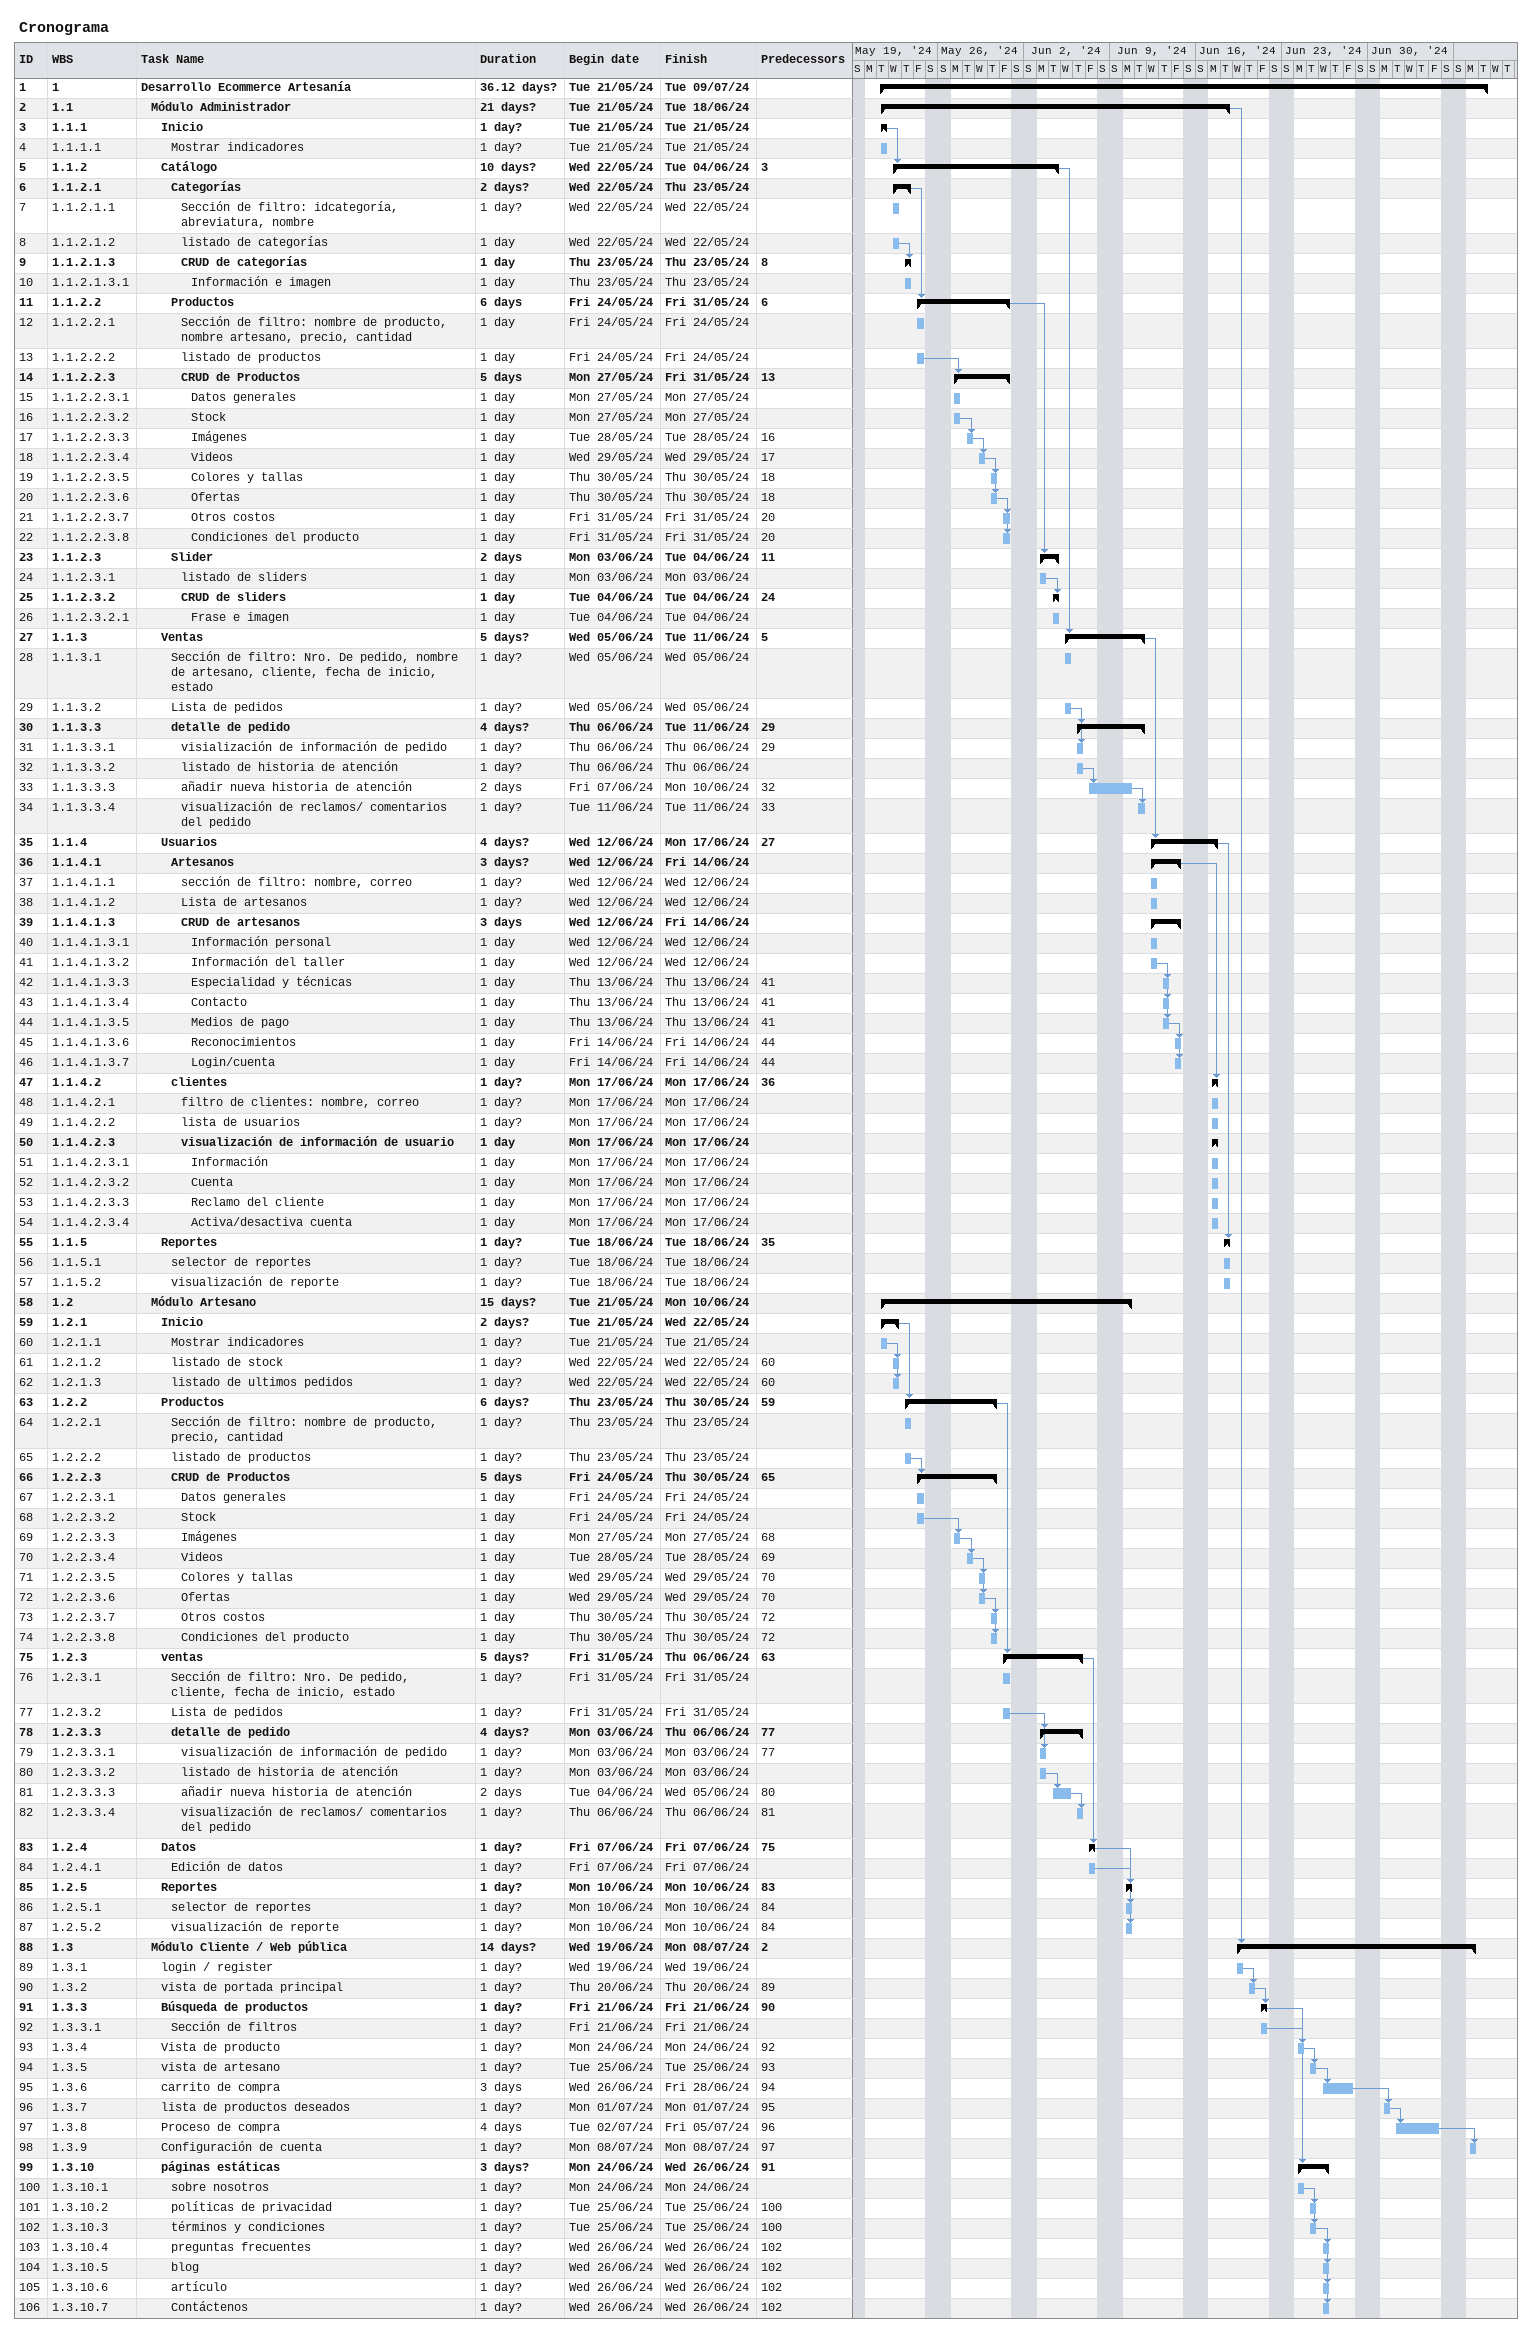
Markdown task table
Cronograma

| ID | WBS | Task | Duration | Start | Finish | Predecessors |
|---|---|---|---|---|---|---|
| 1 | 1 | **Desarrollo Ecommerce Artesanía** | 36.12d? | 2024-05-21 | 2024-07-09 |  |
| 2 | 1.1 | **Módulo Administrador** | 21d? | 2024-05-21 | 2024-06-18 |  |
| 3 | 1.1.1 | **Inicio** | 1d? | 2024-05-21 | 2024-05-21 |  |
| 4 | 1.1.1.1 | Mostrar indicadores | 1d? | 2024-05-21 | 2024-05-21 |  |
| 5 | 1.1.2 | **Catálogo** | 10d? | 2024-05-22 | 2024-06-04 | 3 |
| 6 | 1.1.2.1 | **Categorías** | 2d? | 2024-05-22 | 2024-05-23 |  |
| 7 | 1.1.2.1.1 | Sección de filtro: idcategoría, abreviatura, nombre | 1d? | 2024-05-22 | 2024-05-22 |  |
| 8 | 1.1.2.1.2 | listado de categorías | 1d | 2024-05-22 | 2024-05-22 |  |
| 9 | 1.1.2.1.3 | **CRUD de categorías** | 1d | 2024-05-23 | 2024-05-23 | 8 |
| 10 | 1.1.2.1.3.1 | Información e imagen | 1d | 2024-05-23 | 2024-05-23 |  |
| 11 | 1.1.2.2 | **Productos** | 6d | 2024-05-24 | 2024-05-31 | 6 |
| 12 | 1.1.2.2.1 | Sección de filtro: nombre de producto, nombre artesano, precio, cantidad | 1d | 2024-05-24 | 2024-05-24 |  |
| 13 | 1.1.2.2.2 | listado de productos | 1d | 2024-05-24 | 2024-05-24 |  |
| 14 | 1.1.2.2.3 | **CRUD de Productos** | 5d | 2024-05-27 | 2024-05-31 | 13 |
| 15 | 1.1.2.2.3.1 | Datos generales | 1d | 2024-05-27 | 2024-05-27 |  |
| 16 | 1.1.2.2.3.2 | Stock | 1d | 2024-05-27 | 2024-05-27 |  |
| 17 | 1.1.2.2.3.3 | Imágenes | 1d | 2024-05-28 | 2024-05-28 | 16 |
| 18 | 1.1.2.2.3.4 | Videos | 1d | 2024-05-29 | 2024-05-29 | 17 |
| 19 | 1.1.2.2.3.5 | Colores y tallas | 1d | 2024-05-30 | 2024-05-30 | 18 |
| 20 | 1.1.2.2.3.6 | Ofertas | 1d | 2024-05-30 | 2024-05-30 | 18 |
| 21 | 1.1.2.2.3.7 | Otros costos | 1d | 2024-05-31 | 2024-05-31 | 20 |
| 22 | 1.1.2.2.3.8 | Condiciones del producto | 1d | 2024-05-31 | 2024-05-31 | 20 |
| 23 | 1.1.2.3 | **Slider** | 2d | 2024-06-03 | 2024-06-04 | 11 |
| 24 | 1.1.2.3.1 | listado de sliders | 1d | 2024-06-03 | 2024-06-03 |  |
| 25 | 1.1.2.3.2 | **CRUD de sliders** | 1d | 2024-06-04 | 2024-06-04 | 24 |
| 26 | 1.1.2.3.2.1 | Frase e imagen | 1d | 2024-06-04 | 2024-06-04 |  |
| 27 | 1.1.3 | **Ventas** | 5d? | 2024-06-05 | 2024-06-11 | 5 |
| 28 | 1.1.3.1 | Sección de filtro: Nro. De pedido, nombre de artesano, cliente, fecha de inicio, estado | 1d? | 2024-06-05 | 2024-06-05 |  |
| 29 | 1.1.3.2 | Lista de pedidos | 1d? | 2024-06-05 | 2024-06-05 |  |
| 30 | 1.1.3.3 | **detalle de pedido** | 4d? | 2024-06-06 | 2024-06-11 | 29 |
| 31 | 1.1.3.3.1 | visialización de información de pedido | 1d? | 2024-06-06 | 2024-06-06 | 29 |
| 32 | 1.1.3.3.2 | listado de historia de atención | 1d? | 2024-06-06 | 2024-06-06 |  |
| 33 | 1.1.3.3.3 | añadir nueva historia de atención | 2d | 2024-06-07 | 2024-06-10 | 32 |
| 34 | 1.1.3.3.4 | visualización de reclamos/ comentarios del pedido | 1d? | 2024-06-11 | 2024-06-11 | 33 |
| 35 | 1.1.4 | **Usuarios** | 4d? | 2024-06-12 | 2024-06-17 | 27 |
| 36 | 1.1.4.1 | **Artesanos** | 3d? | 2024-06-12 | 2024-06-14 |  |
| 37 | 1.1.4.1.1 | sección de filtro: nombre, correo | 1d? | 2024-06-12 | 2024-06-12 |  |
| 38 | 1.1.4.1.2 | Lista de artesanos | 1d? | 2024-06-12 | 2024-06-12 |  |
| 39 | 1.1.4.1.3 | **CRUD de artesanos** | 3d | 2024-06-12 | 2024-06-14 |  |
| 40 | 1.1.4.1.3.1 | Información personal | 1d | 2024-06-12 | 2024-06-12 |  |
| 41 | 1.1.4.1.3.2 | Información del taller | 1d | 2024-06-12 | 2024-06-12 |  |
| 42 | 1.1.4.1.3.3 | Especialidad y técnicas | 1d | 2024-06-13 | 2024-06-13 | 41 |
| 43 | 1.1.4.1.3.4 | Contacto | 1d | 2024-06-13 | 2024-06-13 | 41 |
| 44 | 1.1.4.1.3.5 | Medios de pago | 1d | 2024-06-13 | 2024-06-13 | 41 |
| 45 | 1.1.4.1.3.6 | Reconocimientos | 1d | 2024-06-14 | 2024-06-14 | 44 |
| 46 | 1.1.4.1.3.7 | Login/cuenta | 1d | 2024-06-14 | 2024-06-14 | 44 |
| 47 | 1.1.4.2 | **clientes** | 1d? | 2024-06-17 | 2024-06-17 | 36 |
| 48 | 1.1.4.2.1 | filtro de clientes: nombre, correo | 1d? | 2024-06-17 | 2024-06-17 |  |
| 49 | 1.1.4.2.2 | lista de usuarios | 1d? | 2024-06-17 | 2024-06-17 |  |
| 50 | 1.1.4.2.3 | **visualización de información de usuario** | 1d | 2024-06-17 | 2024-06-17 |  |
| 51 | 1.1.4.2.3.1 | Información | 1d | 2024-06-17 | 2024-06-17 |  |
| 52 | 1.1.4.2.3.2 | Cuenta | 1d | 2024-06-17 | 2024-06-17 |  |
| 53 | 1.1.4.2.3.3 | Reclamo del cliente | 1d | 2024-06-17 | 2024-06-17 |  |
| 54 | 1.1.4.2.3.4 | Activa/desactiva cuenta | 1d | 2024-06-17 | 2024-06-17 |  |
| 55 | 1.1.5 | **Reportes** | 1d? | 2024-06-18 | 2024-06-18 | 35 |
| 56 | 1.1.5.1 | selector de reportes | 1d? | 2024-06-18 | 2024-06-18 |  |
| 57 | 1.1.5.2 | visualización de reporte | 1d? | 2024-06-18 | 2024-06-18 |  |
| 58 | 1.2 | **Módulo Artesano** | 15d? | 2024-05-21 | 2024-06-10 |  |
| 59 | 1.2.1 | **Inicio** | 2d? | 2024-05-21 | 2024-05-22 |  |
| 60 | 1.2.1.1 | Mostrar indicadores | 1d? | 2024-05-21 | 2024-05-21 |  |
| 61 | 1.2.1.2 | listado de stock | 1d? | 2024-05-22 | 2024-05-22 | 60 |
| 62 | 1.2.1.3 | listado de ultimos pedidos | 1d? | 2024-05-22 | 2024-05-22 | 60 |
| 63 | 1.2.2 | **Productos** | 6d? | 2024-05-23 | 2024-05-30 | 59 |
| 64 | 1.2.2.1 | Sección de filtro: nombre de producto, precio, cantidad | 1d? | 2024-05-23 | 2024-05-23 |  |
| 65 | 1.2.2.2 | listado de productos | 1d? | 2024-05-23 | 2024-05-23 |  |
| 66 | 1.2.2.3 | **CRUD de Productos** | 5d | 2024-05-24 | 2024-05-30 | 65 |
| 67 | 1.2.2.3.1 | Datos generales | 1d | 2024-05-24 | 2024-05-24 |  |
| 68 | 1.2.2.3.2 | Stock | 1d | 2024-05-24 | 2024-05-24 |  |
| 69 | 1.2.2.3.3 | Imágenes | 1d | 2024-05-27 | 2024-05-27 | 68 |
| 70 | 1.2.2.3.4 | Videos | 1d | 2024-05-28 | 2024-05-28 | 69 |
| 71 | 1.2.2.3.5 | Colores y tallas | 1d | 2024-05-29 | 2024-05-29 | 70 |
| 72 | 1.2.2.3.6 | Ofertas | 1d | 2024-05-29 | 2024-05-29 | 70 |
| 73 | 1.2.2.3.7 | Otros costos | 1d | 2024-05-30 | 2024-05-30 | 72 |
| 74 | 1.2.2.3.8 | Condiciones del producto | 1d | 2024-05-30 | 2024-05-30 | 72 |
| 75 | 1.2.3 | **ventas** | 5d? | 2024-05-31 | 2024-06-06 | 63 |
| 76 | 1.2.3.1 | Sección de filtro: Nro. De pedido, cliente, fecha de inicio, estado | 1d? | 2024-05-31 | 2024-05-31 |  |
| 77 | 1.2.3.2 | Lista de pedidos | 1d? | 2024-05-31 | 2024-05-31 |  |
| 78 | 1.2.3.3 | **detalle de pedido** | 4d? | 2024-06-03 | 2024-06-06 | 77 |
| 79 | 1.2.3.3.1 | visualización de información de pedido | 1d? | 2024-06-03 | 2024-06-03 | 77 |
| 80 | 1.2.3.3.2 | listado de historia de atención | 1d? | 2024-06-03 | 2024-06-03 |  |
| 81 | 1.2.3.3.3 | añadir nueva historia de atención | 2d | 2024-06-04 | 2024-06-05 | 80 |
| 82 | 1.2.3.3.4 | visualización de reclamos/ comentarios del pedido | 1d? | 2024-06-06 | 2024-06-06 | 81 |
| 83 | 1.2.4 | **Datos** | 1d? | 2024-06-07 | 2024-06-07 | 75 |
| 84 | 1.2.4.1 | Edición de datos | 1d? | 2024-06-07 | 2024-06-07 |  |
| 85 | 1.2.5 | **Reportes** | 1d? | 2024-06-10 | 2024-06-10 | 83 |
| 86 | 1.2.5.1 | selector de reportes | 1d? | 2024-06-10 | 2024-06-10 | 84 |
| 87 | 1.2.5.2 | visualización de reporte | 1d? | 2024-06-10 | 2024-06-10 | 84 |
| 88 | 1.3 | **Módulo Cliente / Web pública** | 14d? | 2024-06-19 | 2024-07-08 | 2 |
| 89 | 1.3.1 | login / register | 1d? | 2024-06-19 | 2024-06-19 |  |
| 90 | 1.3.2 | vista de portada principal | 1d? | 2024-06-20 | 2024-06-20 | 89 |
| 91 | 1.3.3 | **Búsqueda de productos** | 1d? | 2024-06-21 | 2024-06-21 | 90 |
| 92 | 1.3.3.1 | Sección de filtros | 1d? | 2024-06-21 | 2024-06-21 |  |
| 93 | 1.3.4 | Vista de producto | 1d? | 2024-06-24 | 2024-06-24 | 92 |
| 94 | 1.3.5 | vista de artesano | 1d? | 2024-06-25 | 2024-06-25 | 93 |
| 95 | 1.3.6 | carrito de compra | 3d | 2024-06-26 | 2024-06-28 | 94 |
| 96 | 1.3.7 | lista de productos deseados | 1d? | 2024-07-01 | 2024-07-01 | 95 |
| 97 | 1.3.8 | Proceso de compra | 4d | 2024-07-02 | 2024-07-05 | 96 |
| 98 | 1.3.9 | Configuración de cuenta | 1d? | 2024-07-08 | 2024-07-08 | 97 |
| 99 | 1.3.10 | **páginas estáticas** | 3d? | 2024-06-24 | 2024-06-26 | 91 |
| 100 | 1.3.10.1 | sobre nosotros | 1d? | 2024-06-24 | 2024-06-24 |  |
| 101 | 1.3.10.2 | políticas de privacidad | 1d? | 2024-06-25 | 2024-06-25 | 100 |
| 102 | 1.3.10.3 | términos y condiciones | 1d? | 2024-06-25 | 2024-06-25 | 100 |
| 103 | 1.3.10.4 | preguntas frecuentes | 1d? | 2024-06-26 | 2024-06-26 | 102 |
| 104 | 1.3.10.5 | blog | 1d? | 2024-06-26 | 2024-06-26 | 102 |
| 105 | 1.3.10.6 | artículo | 1d? | 2024-06-26 | 2024-06-26 | 102 |
| 106 | 1.3.10.7 | Contáctenos | 1d? | 2024-06-26 | 2024-06-26 | 102 |
